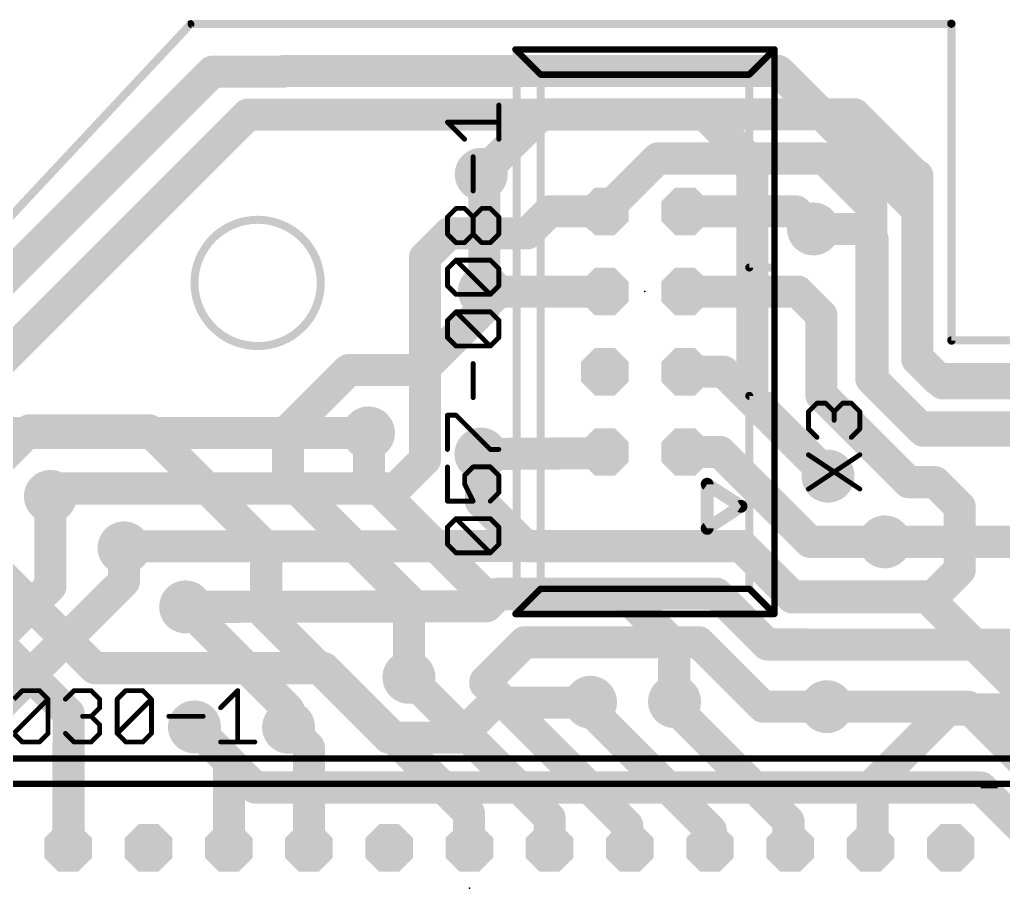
# Model space of a CAD drawing. Extents: x -4 to 118, y -3 to 69.
# Drawn here: x 22.42 to 53.56, y 40.59 to 68.51 of the extents above; entities that cross this region are included whole.
import ezdxf

# ---------------------------------------------------------------- set-up
doc = ezdxf.new("R2010")
doc.units = 0
for name, color, linetype in [('1', 22, 'CONTINUOUS'), ('16', 175, 'CONTINUOUS'), ('17', 82, 'CONTINUOUS'), ('18', 82, 'CONTINUOUS'), ('19', 53, 'CONTINUOUS'), ('20', 7, 'CONTINUOUS'), ('21', 253, 'CONTINUOUS'), ('23', 7, 'CONTINUOUS'), ('25', 253, 'CONTINUOUS'), ('27', 253, 'CONTINUOUS')]:
    doc.layers.add(name, color=color, linetype=linetype)

# ---------------------------------------------------------------- blocks, each defined once
blk = doc.blocks.new('OCTAGONP')
at = {"const_width": 0.5}
blk.add_lwpolyline([(-0.25, -0.1036), (-0.25, 0.1036), (-0.1036, 0.25), (0.1036, 0.25), (0.25, 0.1036), (0.25, -0.1036), (0.1036, -0.25), (-0.1036, -0.25), (-0.25, -0.1036), (-0.25, 0.1036)], dxfattribs=at)
blk = doc.blocks.new('ROUNDV')
at = {"const_width": 0.5}
blk.add_lwpolyline([(0, -0.25, 1), (0, 0.25, 1), (0, -0.25)], format="xyb", dxfattribs=at)

msp = doc.modelspace()

# ---------------------------------------------------------------- linework, layer by layer
at = {"layer": '1', "const_width": 1.016}
for points in [[(15.8, 54.14), (28.52, 66.86)], [(28.52, 66.86), (30.76, 66.86)], [(30.76, 66.86), (30.78, 66.88)], [(46.44, 66.88), (30.78, 66.88)], [(50.84, 62.48), (46.44, 66.88)], [(18.46, 54.32), (29.64, 65.5)], [(29.64, 65.5), (44.11, 65.5)], [(45.61, 64), (44.11, 65.5)], [(45.61, 56.49), (45.61, 64)], [(37.13, 63.51), (37.03, 63.61)], [(37.13, 63.51), (37.13, 59.91)], [(50.84, 57.79), (50.84, 62.48)], [(47.55, 61.88), (49.09, 61.88)], [(49.09, 61.88), (49.42, 61.55)], [(49.42, 61.55), (49.42, 57.1)], [(37.13, 59.91), (37.13, 59.37)], [(37.13, 59.37), (35.17, 57.41)], [(51.64, 56.99), (50.84, 57.79)], [(30.88, 55.46), (32.83, 57.41)], [(35.17, 57.41), (32.83, 57.41)], [(49.42, 57.1), (51.03, 55.49)], [(57.51, 56.99), (51.64, 56.99)], [(48.01, 54.09), (45.61, 56.49)], [(21.08, 53.86), (22.72, 55.5)], [(22.72, 55.5), (26.52, 55.5)], [(26.52, 55.5), (30.22, 51.8)], [(30.91, 55.43), (30.88, 55.46)], [(30.91, 53.95), (30.91, 55.43)], [(33.46, 55.42), (33.49, 55.39)], [(33.48, 55.4), (33.46, 55.42)], [(33.48, 53.95), (33.48, 55.4)], [(51.03, 55.49), (56.52, 55.49)], [(36.99, 54.72), (37.02, 54.75)], [(37.02, 54.75), (37.02, 53.25)], [(48.01, 54.05), (48.01, 54.09)], [(34.74, 50.12), (30.91, 53.95)], [(37.12, 50.31), (33.48, 53.95)], [(23.39, 50.56), (23.39, 53.41)], [(37.02, 53.25), (38.44, 51.83)], [(38.44, 51.83), (45.26, 51.83)], [(45.26, 51.83), (46.88, 50.21)], [(49.81, 51.97), (54.52, 51.97)], [(25.72, 51.78), (25.72, 50.72)], [(30.22, 51.8), (30.22, 49.65)], [(25.72, 50.72), (21.36, 46.36)], [(18.75, 45.92), (23.39, 50.56)], [(41.54, 50.31), (37.12, 50.31)], [(43.14, 48.71), (41.54, 50.31)], [(34.74, 47.68), (34.74, 50.12)], [(51.15, 50.21), (46.88, 50.21)], [(58.22, 43.14), (51.15, 50.21)], [(30.93, 46.65), (27.67, 49.91)], [(30.22, 49.65), (34.1, 45.77)], [(43.14, 48.71), (43.14, 46.92)], [(34.63, 47.68), (34.74, 47.68)], [(37.43, 46.88), (36.32, 45.77)], [(37.43, 46.88), (40.48, 46.88)], [(40.48, 46.88), (40.49, 46.89)], [(43.14, 46.92), (43.15, 46.91)], [(30.93, 46.1), (30.93, 46.65)], [(52.44, 46.75), (47.97, 46.75)], [(58, 41.19), (52.44, 46.75)], [(27.95, 46.11), (29.87, 44.19)], [(34.1, 45.77), (36.32, 45.77)], [(52.85, 44.19), (29.87, 44.19)], [(57.4, 39.64), (52.85, 44.19)]]:
    msp.add_lwpolyline(points, dxfattribs=at)
at = {"layer": '1', "const_width": 0.508}
for points in [[(28.52, 67.114, 1), (28.52, 66.606)], [(28.6996, 66.6804, 1), (28.3404, 67.0396)], [(30.5804, 67.0396, 1), (30.9396, 66.6804)], [(30.78, 67.134, 1), (30.78, 66.626)], [(30.9596, 66.7004, 1), (30.6004, 67.0596)], [(30.76, 66.606, 1), (30.76, 67.114)], [(46.6196, 67.0596, 1), (46.2604, 66.7004)], [(46.44, 66.626, 1), (46.44, 67.134)], [(29.64, 65.754, 1), (29.64, 65.246)], [(29.8196, 65.3204, 1), (29.4604, 65.6796)], [(44.2896, 65.6796, 1), (43.9304, 65.3204)], [(44.11, 65.246, 1), (44.11, 65.754)], [(45.864, 64, 1), (45.356, 64)], [(45.4304, 63.8204, 1), (45.7896, 64.1796)], [(37.2096, 63.7896, 1), (36.8504, 63.4304)], [(37.384, 63.51, 1), (36.876, 63.51)], [(36.9504, 63.3304, 1), (37.3096, 63.6896)], [(51.094, 62.48, 1), (50.586, 62.48)], [(50.6604, 62.3004, 1), (51.0196, 62.6596)], [(47.55, 62.134, 1), (47.55, 61.626)], [(49.2696, 62.0596, 1), (48.9104, 61.7004)], [(49.09, 61.626, 1), (49.09, 62.134)], [(49.674, 61.55, 1), (49.166, 61.55)], [(49.2404, 61.3704, 1), (49.5996, 61.7296)], [(37.384, 59.91, 1), (36.876, 59.91)], [(36.876, 59.91, 1), (37.384, 59.91)], [(37.3096, 59.1904, 1), (36.9504, 59.5496)], [(36.876, 59.37, 1), (37.384, 59.37)], [(51.0196, 57.9696, 1), (50.6604, 57.6104)], [(50.586, 57.79, 1), (51.094, 57.79)], [(32.83, 57.664, 1), (32.83, 57.156)], [(33.0096, 57.2304, 1), (32.6504, 57.5896)], [(34.9904, 57.5896, 1), (35.3496, 57.2304)], [(35.17, 57.156, 1), (35.17, 57.664)], [(49.5996, 57.2796, 1), (49.2404, 56.9204)], [(49.166, 57.1, 1), (49.674, 57.1)], [(51.64, 57.244, 1), (51.64, 56.736)], [(51.4604, 56.8104, 1), (51.8196, 57.1696)], [(45.7896, 56.6696, 1), (45.4304, 56.3104)], [(45.356, 56.49, 1), (45.864, 56.49)], [(22.72, 55.754, 1), (22.72, 55.246)], [(22.8996, 55.3204, 1), (22.5404, 55.6796)], [(26.6996, 55.6796, 1), (26.3404, 55.3204)], [(26.52, 55.246, 1), (26.52, 55.754)], [(31.0596, 55.6396, 1), (30.7004, 55.2804)], [(30.7004, 55.6396, 1), (31.0596, 55.2804)], [(31.164, 55.43, 1), (30.656, 55.43)], [(30.7304, 55.2504, 1), (31.0896, 55.6096)], [(33.6396, 55.5996, 1), (33.2804, 55.2404)], [(33.6396, 55.5996, 1), (33.2804, 55.2404)], [(33.734, 55.4, 1), (33.226, 55.4)], [(33.3004, 55.2204, 1), (33.6596, 55.5796)], [(33.3104, 55.2104, 1), (33.6696, 55.5696)], [(51.03, 55.744, 1), (51.03, 55.236)], [(50.8504, 55.3104, 1), (51.2096, 55.6696)], [(36.8104, 54.8996, 1), (37.1696, 54.5404)], [(37.274, 54.75, 1), (36.766, 54.75)], [(37.1996, 54.5704, 1), (36.8404, 54.9296)], [(48.264, 54.09, 1), (47.756, 54.09)], [(47.8304, 53.9104, 1), (48.1896, 54.2696)], [(31.0896, 54.1296, 1), (30.7304, 53.7704)], [(30.656, 53.95, 1), (31.164, 53.95)], [(33.6596, 54.1296, 1), (33.3004, 53.7704)], [(33.226, 53.95, 1), (33.734, 53.95)], [(47.756, 54.05, 1), (48.264, 54.05)], [(23.644, 53.41, 1), (23.136, 53.41)], [(37.1996, 53.4296, 1), (36.8404, 53.0704)], [(36.766, 53.25, 1), (37.274, 53.25)], [(38.44, 52.084, 1), (38.44, 51.576)], [(45.4396, 52.0096, 1), (45.0804, 51.6504)], [(45.26, 51.576, 1), (45.26, 52.084)], [(49.81, 52.224, 1), (49.81, 51.716)], [(25.974, 51.78, 1), (25.466, 51.78)], [(30.474, 51.8, 1), (29.966, 51.8)], [(30.0404, 51.6204, 1), (30.3996, 51.9796)], [(38.2604, 51.6504, 1), (38.6196, 52.0096)], [(25.8996, 50.5404, 1), (25.5404, 50.8996)], [(23.136, 50.56, 1), (23.644, 50.56)], [(23.5696, 50.3804, 1), (23.2104, 50.7396)], [(25.466, 50.72, 1), (25.974, 50.72)], [(37.12, 50.564, 1), (37.12, 50.056)], [(41.7196, 50.4896, 1), (41.3604, 50.1304)], [(41.54, 50.056, 1), (41.54, 50.564)], [(34.994, 50.12, 1), (34.486, 50.12)], [(34.5604, 49.9404, 1), (34.9196, 50.2996)], [(36.9404, 50.1304, 1), (37.2996, 50.4896)], [(46.88, 50.464, 1), (46.88, 49.956)], [(46.7004, 50.0304, 1), (47.0596, 50.3896)], [(51.3296, 50.3896, 1), (50.9704, 50.0304)], [(51.15, 49.956, 1), (51.15, 50.464)], [(27.8496, 50.0896, 1), (27.4904, 49.7304)], [(30.3996, 49.8296, 1), (30.0404, 49.4704)], [(29.966, 49.65, 1), (30.474, 49.65)], [(43.394, 48.71, 1), (42.886, 48.71)], [(42.9604, 48.5304, 1), (43.3196, 48.8896)], [(34.63, 47.934, 1), (34.63, 47.426)], [(34.74, 47.426, 1), (34.74, 47.934)], [(34.486, 47.68, 1), (34.994, 47.68)], [(37.43, 47.134, 1), (37.43, 46.626)], [(37.6096, 46.7004, 1), (37.2504, 47.0596)], [(40.6696, 46.7104, 1), (40.3104, 47.0696)], [(40.48, 46.626, 1), (40.48, 47.134)], [(43.3196, 47.0996, 1), (42.9604, 46.7404)], [(42.9704, 46.7304, 1), (43.3296, 47.0896)], [(31.184, 46.65, 1), (30.676, 46.65)], [(30.7504, 46.4704, 1), (31.1096, 46.8296)], [(40.3004, 47.0596, 1), (40.6596, 46.7004)], [(42.886, 46.92, 1), (43.394, 46.92)], [(47.97, 47.004, 1), (47.97, 46.496)], [(52.6196, 46.9296, 1), (52.2604, 46.5704)], [(52.44, 46.496, 1), (52.44, 47.004)], [(28.1296, 46.2896, 1), (27.7704, 45.9304)], [(30.676, 46.1, 1), (31.184, 46.1)], [(34.1, 46.024, 1), (34.1, 45.516)], [(33.9204, 45.5904, 1), (34.2796, 45.9496)], [(36.1404, 45.9496, 1), (36.4996, 45.5904)], [(36.32, 45.516, 1), (36.32, 46.024)], [(29.87, 44.444, 1), (29.87, 43.936)], [(29.6904, 44.0104, 1), (30.0496, 44.3696)], [(53.0296, 44.3696, 1), (52.6704, 44.0104)], [(52.85, 43.936, 1), (52.85, 44.444)]]:
    msp.add_lwpolyline(points, format="xyb", dxfattribs=at)
at = {"layer": '16', "const_width": 1.016}
for points in [[(38.93, 65.51), (37.03, 63.61)], [(48.85, 65.51), (38.93, 65.51)], [(50.8, 63.56), (48.85, 65.51)], [(40.944, 62.436), (42.618, 64.11)], [(42.618, 64.11), (47.88, 64.11)], [(47.88, 64.11), (49.38, 62.61)], [(50.84, 63.56), (50.8, 63.56)], [(50.84, 57.75), (50.84, 63.56)], [(39.186, 62.436), (38.49, 61.74)], [(40.944, 62.436), (39.186, 62.436)], [(40.75, 62.25), (40.944, 62.436)], [(43.484, 62.436), (46.994, 62.436)], [(46.994, 62.436), (47.55, 61.88)], [(49.38, 62.61), (49.38, 57.14)], [(36.01, 61.74), (35.25, 60.98)], [(38.49, 61.74), (36.01, 61.74)], [(35.25, 60.98), (35.25, 54.58)], [(37.144, 59.896), (37.13, 59.91)], [(40.944, 59.896), (37.144, 59.896)], [(40.928, 59.88), (40.944, 59.896)], [(43.484, 59.896), (47.054, 59.896)], [(47.054, 59.896), (47.8, 59.15)], [(47.8, 56.62), (47.8, 59.15)], [(50.84, 57.75), (51.46, 57.13)], [(43.484, 57.356), (44.704, 57.356)], [(44.704, 57.356), (48.01, 54.05)], [(49.38, 57.14), (50.92, 55.6)], [(51.46, 57.13), (58.79, 57.13)], [(50.56, 53.86), (47.8, 56.62)], [(50.92, 55.6), (57.66, 55.6)], [(33.46, 55.42), (17.16, 55.42)], [(37.02, 54.75), (40.908, 54.78)], [(40.908, 54.78), (40.944, 54.816)], [(40.944, 54.816), (40.97, 54.79)], [(44.594, 54.816), (43.484, 54.816)], [(47.44, 51.97), (44.594, 54.816)], [(35.25, 54.58), (34.33, 53.66)], [(48.01, 54.05), (48.03, 54.03)], [(51.4, 53.86), (50.56, 53.86)], [(52.18, 53.08), (51.4, 53.86)], [(23.64, 53.66), (23.39, 53.41)], [(34.33, 53.66), (23.64, 53.66)], [(52.18, 51.08), (52.18, 53.08)], [(25.77, 51.83), (25.72, 51.78)], [(35.52, 51.83), (25.77, 51.83)], [(35.53, 51.84), (35.52, 51.83)], [(35.53, 51.84), (45.29, 51.84)], [(45.29, 51.84), (46.89, 50.24)], [(49.81, 51.97), (47.44, 51.97)], [(21.78, 50.98), (24.79, 47.97)], [(51.34, 50.24), (52.18, 51.08)], [(37.2, 49.93), (37.6, 50.33)], [(37.6, 50.33), (44.48, 50.33)], [(44.48, 50.33), (46.09, 48.72)], [(46.89, 50.24), (51.34, 50.24)], [(27.67, 49.91), (37.2, 49.93)], [(23.97, 46.53), (21.35, 49.15)], [(38.4, 48.79), (37.16, 47.55)], [(43.92, 48.79), (38.4, 48.79)], [(45.96, 46.75), (43.92, 48.79)], [(46.09, 48.72), (59.71, 48.7)], [(24.79, 47.97), (32.05, 47.97)], [(32.05, 47.97), (36.64, 43.38)], [(39.194, 43.226), (34.74, 47.68)], [(37.16, 47.55), (37.16, 47.48)], [(37.16, 47.48), (41.65, 42.99)], [(40.49, 46.89), (40.49, 46.64)], [(43.15, 46.91), (43.15, 46.73)], [(23.97, 42.292), (23.97, 46.53)], [(40.49, 46.64), (44.3, 42.83)], [(43.15, 46.73), (46.76, 43.12)], [(47.97, 46.75), (45.96, 46.75)], [(51.81, 46.66), (49.42, 44.27)], [(61.59, 46.66), (51.81, 46.66)], [(27.95, 46.11), (27.96, 46.11)], [(27.96, 46.11), (29.04, 45.03)], [(31.574, 45.456), (30.93, 46.1)], [(23.954, 42.276), (23.954, 45.536)], [(31.574, 42.276), (31.574, 45.456)], [(29.04, 45.03), (29.04, 42.282)], [(49.42, 44.27), (49.42, 42.342)], [(36.64, 43.38), (36.64, 42.29)], [(39.194, 42.276), (39.194, 43.226)], [(46.76, 43.12), (46.76, 42.33)], [(41.65, 42.99), (41.65, 42.36)], [(44.3, 42.83), (44.3, 42.302)], [(23.97, 42.292), (23.954, 42.276)], [(29.04, 42.282), (29.034, 42.276)], [(36.654, 42.276), (36.64, 42.29)], [(39.22, 42.302), (39.194, 42.276)], [(41.65, 42.36), (41.734, 42.276)], [(44.3, 42.302), (44.274, 42.276)], [(46.76, 42.33), (46.814, 42.276)], [(49.354, 42.276), (49.354, 42.374)], [(49.42, 42.342), (49.354, 42.276)]]:
    msp.add_lwpolyline(points, dxfattribs=at)
at = {"layer": '16', "const_width": 0.508}
for points in [[(38.93, 65.764, 1), (38.93, 65.256)], [(39.1096, 65.3304, 1), (38.7504, 65.6896)], [(49.0296, 65.6896, 1), (48.6704, 65.3304)], [(48.85, 65.256, 1), (48.85, 65.764)], [(42.618, 64.364, 1), (42.618, 63.856)], [(42.7976, 63.9304, 1), (42.4384, 64.2896)], [(48.0596, 64.2896, 1), (47.7004, 63.9304)], [(47.88, 63.856, 1), (47.88, 64.364)], [(36.8504, 63.7896, 1), (37.2096, 63.4304)], [(50.8, 63.814, 1), (50.8, 63.306)], [(51.094, 63.56, 1), (50.586, 63.56)], [(50.6204, 63.3804, 1), (50.9796, 63.7396)], [(50.84, 63.306, 1), (50.84, 63.814)], [(39.186, 62.69, 1), (39.186, 62.182)], [(39.3656, 62.2564, 1), (39.0064, 62.6156)], [(41.1198, 62.2527, 1), (40.7682, 62.6193)], [(40.944, 62.182, 1), (40.944, 62.69)], [(43.484, 62.69, 1), (43.484, 62.182)], [(47.1736, 62.6156, 1), (46.8144, 62.2564)], [(46.994, 62.182, 1), (46.994, 62.69)], [(49.634, 62.61, 1), (49.126, 62.61)], [(49.2004, 62.4304, 1), (49.5596, 62.7896)], [(40.5742, 62.4333, 1), (40.9258, 62.0667)], [(40.7644, 62.6156, 1), (41.1236, 62.2564)], [(47.3704, 61.7004, 1), (47.7296, 62.0596)], [(36.01, 61.994, 1), (36.01, 61.486)], [(36.1896, 61.5604, 1), (35.8304, 61.9196)], [(38.3104, 61.9196, 1), (38.6696, 61.5604)], [(38.49, 61.486, 1), (38.49, 61.994)], [(35.504, 60.98, 1), (34.996, 60.98)], [(35.0704, 61.1596, 1), (35.4296, 60.8004)], [(37.3096, 60.0896, 1), (36.9504, 59.7304)], [(37.144, 60.15, 1), (37.144, 59.642)], [(36.9644, 59.7164, 1), (37.3236, 60.0756)], [(40.7484, 60.0596, 1), (41.1076, 59.7004)], [(41.1236, 59.7164, 1), (40.7644, 60.0756)], [(40.944, 59.642, 1), (40.944, 60.15)], [(43.484, 60.15, 1), (43.484, 59.642)], [(47.2336, 60.0756, 1), (46.8744, 59.7164)], [(47.054, 59.642, 1), (47.054, 60.15)], [(48.054, 59.15, 1), (47.546, 59.15)], [(47.6204, 58.9704, 1), (47.9796, 59.3296)], [(51.0196, 57.9296, 1), (50.6604, 57.5704)], [(50.586, 57.75, 1), (51.094, 57.75)], [(43.484, 57.61, 1), (43.484, 57.102)], [(44.8836, 57.5356, 1), (44.5244, 57.1764)], [(44.704, 57.102, 1), (44.704, 57.61)], [(49.5596, 57.3196, 1), (49.2004, 56.9604)], [(51.46, 57.384, 1), (51.46, 56.876)], [(49.126, 57.14, 1), (49.634, 57.14)], [(51.2804, 56.9504, 1), (51.6396, 57.3096)], [(47.9796, 56.7996, 1), (47.6204, 56.4404)], [(47.546, 56.62, 1), (48.054, 56.62)], [(50.92, 55.854, 1), (50.92, 55.346)], [(33.46, 55.166, 1), (33.46, 55.674)], [(50.7404, 55.4204, 1), (51.0996, 55.7796)], [(37.018, 55.004, 1), (37.022, 54.496)], [(40.7284, 54.9596, 1), (41.0876, 54.6004)], [(41.1236, 54.9956, 1), (40.7644, 54.6364)], [(41.1236, 54.6364, 1), (40.7644, 54.9956)], [(40.7904, 54.6104, 1), (41.1496, 54.9696)], [(40.91, 54.526, 1), (40.906, 55.034)], [(43.484, 55.07, 1), (43.484, 54.562)], [(44.7736, 54.9956, 1), (44.4144, 54.6364)], [(44.594, 54.562, 1), (44.594, 55.07)], [(34.996, 54.58, 1), (35.504, 54.58)], [(35.4296, 54.4004, 1), (35.0704, 54.7596)], [(48.1896, 54.2296, 1), (47.8304, 53.8704)], [(47.8304, 53.8704, 1), (48.1896, 54.2296)], [(47.8504, 53.8504, 1), (48.2096, 54.2096)], [(50.56, 54.114, 1), (50.56, 53.606)], [(50.3804, 53.6804, 1), (50.7396, 54.0396)], [(51.5796, 54.0396, 1), (51.2204, 53.6804)], [(51.4, 53.606, 1), (51.4, 54.114)], [(23.64, 53.914, 1), (23.64, 53.406)], [(23.8196, 53.4804, 1), (23.4604, 53.8396)], [(34.1504, 53.8396, 1), (34.5096, 53.4804)], [(34.33, 53.406, 1), (34.33, 53.914)], [(23.2104, 53.5896, 1), (23.5696, 53.2304)], [(52.434, 53.08, 1), (51.926, 53.08)], [(52.0004, 52.9004, 1), (52.3596, 53.2596)], [(25.77, 52.084, 1), (25.77, 51.576)], [(25.9496, 51.6504, 1), (25.5904, 52.0096)], [(35.53, 52.094, 1), (35.53, 51.586)], [(35.7096, 51.6604, 1), (35.3504, 52.0196)], [(35.52, 51.576, 1), (35.52, 52.084)], [(45.4696, 52.0196, 1), (45.1104, 51.6604)], [(45.29, 51.586, 1), (45.29, 52.094)], [(47.44, 52.224, 1), (47.44, 51.716)], [(47.2604, 51.7904, 1), (47.6196, 52.1496)], [(49.81, 51.716, 1), (49.81, 52.224)], [(25.5404, 51.9596, 1), (25.8996, 51.6004)], [(35.3404, 52.0096, 1), (35.6996, 51.6504)], [(52.3596, 50.9004, 1), (52.0004, 51.2596)], [(51.926, 51.08, 1), (52.434, 51.08)], [(37.6, 50.584, 1), (37.6, 50.076)], [(37.7796, 50.1504, 1), (37.4204, 50.5096)], [(44.6596, 50.5096, 1), (44.3004, 50.1504)], [(44.48, 50.076, 1), (44.48, 50.584)], [(46.89, 50.494, 1), (46.89, 49.986)], [(46.7104, 50.0604, 1), (47.0696, 50.4196)], [(51.1604, 50.4196, 1), (51.5196, 50.0604)], [(51.34, 49.986, 1), (51.34, 50.494)], [(27.6695, 50.164, 1), (27.6705, 49.656)], [(37.0204, 50.1096, 1), (37.3796, 49.7504)], [(37.2005, 49.676, 1), (37.1995, 50.184)], [(38.4, 49.044, 1), (38.4, 48.536)], [(38.5796, 48.6104, 1), (38.2204, 48.9696)], [(44.0996, 48.9696, 1), (43.7404, 48.6104)], [(43.92, 48.536, 1), (43.92, 49.044)], [(46.0904, 48.974, 1), (46.0896, 48.466)], [(45.9104, 48.5404, 1), (46.2696, 48.8996)], [(24.79, 48.224, 1), (24.79, 47.716)], [(24.6104, 47.7904, 1), (24.9696, 48.1496)], [(32.2296, 48.1496, 1), (31.8704, 47.7904)], [(32.05, 47.716, 1), (32.05, 48.224)], [(34.9196, 47.8596, 1), (34.5604, 47.5004)], [(37.414, 47.55, 1), (36.906, 47.55)], [(37.3396, 47.6596, 1), (36.9804, 47.3004)], [(36.9804, 47.7296, 1), (37.3396, 47.3704)], [(36.906, 47.48, 1), (37.414, 47.48)], [(40.744, 46.89, 1), (40.236, 46.89)], [(43.404, 46.91, 1), (42.896, 46.91)], [(24.224, 46.53, 1), (23.716, 46.53)], [(40.6696, 46.8196, 1), (40.3104, 46.4604)], [(43.3296, 46.9096, 1), (42.9704, 46.5504)], [(45.96, 47.004, 1), (45.96, 46.496)], [(45.7804, 46.5704, 1), (46.1396, 46.9296)], [(47.97, 46.496, 1), (47.97, 47.004)], [(51.81, 46.914, 1), (51.81, 46.406)], [(51.9896, 46.4804, 1), (51.6304, 46.8396)], [(23.7904, 46.3504, 1), (24.1496, 46.7096)], [(40.236, 46.64, 1), (40.744, 46.64)], [(42.896, 46.73, 1), (43.404, 46.73)], [(27.95, 46.364, 1), (27.95, 45.856)], [(28.1396, 46.2896, 1), (27.7804, 45.9304)], [(27.96, 45.856, 1), (27.96, 46.364)], [(31.1096, 46.2796, 1), (30.7504, 45.9204)], [(24.208, 45.536, 1), (23.7, 45.536)], [(31.828, 45.456, 1), (31.32, 45.456)], [(31.3944, 45.2764, 1), (31.7536, 45.6356)], [(29.294, 45.03, 1), (28.786, 45.03)], [(28.8604, 44.8504, 1), (29.2196, 45.2096)], [(49.674, 44.27, 1), (49.166, 44.27)], [(49.2404, 44.4496, 1), (49.5996, 44.0904)], [(36.894, 43.38, 1), (36.386, 43.38)], [(36.4604, 43.2004, 1), (36.8196, 43.5596)], [(39.448, 43.226, 1), (38.94, 43.226)], [(39.0144, 43.0464, 1), (39.3736, 43.4056)], [(47.014, 43.12, 1), (46.506, 43.12)], [(41.904, 42.99, 1), (41.396, 42.99)], [(41.4704, 42.8104, 1), (41.8296, 43.1696)], [(44.554, 42.83, 1), (44.046, 42.83)], [(46.5804, 42.9404, 1), (46.9396, 43.2996)], [(44.1204, 42.6504, 1), (44.4796, 43.0096)], [(23.7744, 42.4556, 1), (24.1336, 42.0964)], [(24.1496, 42.1124, 1), (23.7904, 42.4716)], [(28.8544, 42.4556, 1), (29.2136, 42.0964)], [(29.2196, 42.1024, 1), (28.8604, 42.4616)], [(36.8196, 42.4696, 1), (36.4604, 42.1104)], [(36.4744, 42.0964, 1), (36.8336, 42.4556)], [(39.0144, 42.4556, 1), (39.3736, 42.0964)], [(39.3996, 42.1224, 1), (39.0404, 42.4816)], [(41.8296, 42.5396, 1), (41.4704, 42.1804)], [(41.5544, 42.0964, 1), (41.9136, 42.4556)], [(44.0944, 42.4556, 1), (44.4536, 42.0964)], [(44.4796, 42.1224, 1), (44.1204, 42.4816)], [(46.9396, 42.5096, 1), (46.5804, 42.1504)], [(46.6344, 42.0964, 1), (46.9936, 42.4556)], [(49.608, 42.374, 1), (49.1, 42.374)], [(49.1744, 42.4556, 1), (49.5336, 42.0964)], [(49.5996, 42.1624, 1), (49.2404, 42.5216)], [(23.7, 42.276, 1), (24.208, 42.276)], [(23.716, 42.292, 1), (24.224, 42.292)], [(28.786, 42.282, 1), (29.294, 42.282)], [(31.32, 42.276, 1), (31.828, 42.276)], [(36.386, 42.29, 1), (36.894, 42.29)], [(38.94, 42.276, 1), (39.448, 42.276)], [(41.396, 42.36, 1), (41.904, 42.36)], [(44.046, 42.302, 1), (44.554, 42.302)], [(46.506, 42.33, 1), (47.014, 42.33)], [(49.1, 42.276, 1), (49.608, 42.276)], [(49.166, 42.342, 1), (49.674, 42.342)]]:
    msp.add_lwpolyline(points, format="xyb", dxfattribs=at)
at = {"layer": '19'}
msp.add_line((52.85, 44.19), (53.38, 44.19), dxfattribs=at)
at = {"layer": '20', "const_width": 0.254}
for points in [[(-3.91, 34.42), (27.82, 68.36)], [(27.86, 68.37), (51.9, 68.37)], [(51.91, 68.38), (51.92, 68.38)], [(51.92, 68.38), (51.92, 58.34)], [(51.91, 58.35), (65.41, 58.35)]]:
    msp.add_lwpolyline(points, dxfattribs=at)
at = {"layer": '20'}
for points, const_width in [([(27.8664, 68.3166, 1), (27.7736, 68.4034)], 0.127), ([(27.86, 68.4335, 1), (27.86, 68.3065)], 0.127), ([(51.91, 68.4435, 1), (51.91, 68.3165)], 0.127), ([(51.9835, 68.38, 1), (51.8565, 68.38)], 0.127), ([(51.9, 68.3065, 1), (51.9, 68.4335)], 0.127), ([(51.92, 68.3165, 1), (51.92, 68.4435)], 0.127), ([(29.95, 58.17, 1), (29.95, 62.17, 1), (29.95, 58.17)], 0.254), ([(51.91, 58.4135, 1), (51.91, 58.2865)], 0.127), ([(51.8565, 58.34, 1), (51.9835, 58.34)], 0.127)]:
    msp.add_lwpolyline(points, format="xyb", dxfattribs=dict(at, const_width=const_width))
at = {"layer": '21'}
for points, const_width in [([(46.314, 67.566), (38.114, 67.566)], 0.2032), ([(38.114, 67.566), (38.914, 66.766)], 0.2032), ([(38.15, 67.516), (38.15, 49.736)], 0.254), ([(45.514, 66.766), (46.314, 67.566)], 0.2032), ([(46.314, 49.686), (46.314, 67.566)], 0.2032), ([(38.912, 50.498), (38.912, 66.754)], 0.254), ([(38.914, 66.766), (45.514, 66.766)], 0.2032), ([(45.516, 60.658), (45.516, 66.754)], 0.254), ([(45.516, 60.658), (46.278, 60.658)], 0.254), ([(46.278, 56.594), (45.516, 56.594)], 0.254), ([(45.516, 50.498), (45.516, 56.594)], 0.254), ([(45.254, 53.096), (44.184, 53.796)], 0.4064), ([(44.184, 53.796), (44.184, 52.396)], 0.4064), ([(44.184, 52.396), (45.254, 53.096)], 0.4064), ([(38.114, 49.686), (38.914, 50.486)], 0.2032), ([(45.514, 50.486), (38.914, 50.486)], 0.2032), ([(46.314, 49.686), (45.514, 50.486)], 0.2032), ([(46.314, 49.686), (38.114, 49.686)], 0.2032), ([(57.024, 45.106), (11.204, 45.106)], 0.2032), ([(12.004, 44.306), (56.224, 44.306)], 0.2032)]:
    msp.add_lwpolyline(points, dxfattribs=dict(at, const_width=const_width))
for points, const_width in [([(38.114, 67.6168, 1), (38.114, 67.5152)], 0.1016), ([(38.1499, 67.6019, 1), (38.0781, 67.5301)], 0.1016), ([(38.2135, 67.516, 1), (38.0865, 67.516)], 0.127), ([(46.3648, 67.566, 1), (46.2632, 67.566)], 0.1016), ([(46.3499, 67.5301, 1), (46.2781, 67.6019)], 0.1016), ([(46.314, 67.5152, 1), (46.314, 67.6168)], 0.1016), ([(38.9755, 66.754, 1), (38.8485, 66.754)], 0.127), ([(38.914, 66.8168, 1), (38.914, 66.7152)], 0.1016), ([(38.8781, 66.7301, 1), (38.9499, 66.8019)], 0.1016), ([(45.5795, 66.754, 1), (45.4525, 66.754)], 0.127), ([(45.4781, 66.8019, 1), (45.5499, 66.7301)], 0.1016), ([(45.514, 66.7152, 1), (45.514, 66.8168)], 0.1016), ([(45.516, 60.7215, 1), (45.516, 60.5945)], 0.127), ([(46.278, 60.5945, 1), (46.278, 60.7215)], 0.127), ([(45.4525, 60.658, 1), (45.5795, 60.658)], 0.127), ([(45.516, 56.6575, 1), (45.516, 56.5305)], 0.127), ([(45.5795, 56.594, 1), (45.4525, 56.594)], 0.127), ([(46.278, 56.5305, 1), (46.278, 56.6575)], 0.127), ([(44.2396, 53.881, 1), (44.1284, 53.711)], 0.2032), ([(44.2856, 53.796, 1), (44.0824, 53.796)], 0.2032), ([(45.3096, 53.011, 1), (45.1984, 53.181)], 0.2032), ([(45.1984, 53.011, 1), (45.3096, 53.181)], 0.2032), ([(44.1284, 52.481, 1), (44.2396, 52.311)], 0.2032), ([(44.0824, 52.396, 1), (44.2856, 52.396)], 0.2032), ([(38.8485, 50.498, 1), (38.9755, 50.498)], 0.127), ([(38.914, 50.5368, 1), (38.914, 50.4352)], 0.1016), ([(38.9499, 50.4501, 1), (38.8781, 50.5219)], 0.1016), ([(45.4525, 50.498, 1), (45.5795, 50.498)], 0.127), ([(45.5499, 50.5219, 1), (45.4781, 50.4501)], 0.1016), ([(45.514, 50.4352, 1), (45.514, 50.5368)], 0.1016), ([(38.114, 49.7368, 1), (38.114, 49.6352)], 0.1016), ([(38.0781, 49.7219, 1), (38.1499, 49.6501)], 0.1016), ([(38.0865, 49.736, 1), (38.2135, 49.736)], 0.127), ([(46.2632, 49.686, 1), (46.3648, 49.686)], 0.1016), ([(46.2781, 49.6501, 1), (46.3499, 49.7219)], 0.1016), ([(46.314, 49.6352, 1), (46.314, 49.7368)], 0.1016)]:
    msp.add_lwpolyline(points, format="xyb", dxfattribs=dict(at, const_width=const_width))
at = {"layer": '23'}
for p in [(42.214, 59.896), (36.654, 41.006)]:
    msp.add_point(p, dxfattribs=at)
at = {"layer": '25', "const_width": 0.1524}
for points in [[(47.3908, 56.0929), (47.662, 56.364)], [(47.662, 56.364), (47.9331, 56.364)], [(47.9331, 56.364), (48.2043, 56.0929)], [(48.2043, 56.0929), (48.4755, 56.364)], [(48.4755, 56.364), (48.7466, 56.364)], [(48.7466, 56.364), (49.0178, 56.0929)], [(47.3908, 55.5505), (47.3908, 56.0929)], [(48.2043, 56.0929), (48.2043, 55.8217)], [(49.0178, 56.0929), (49.0178, 55.5505)], [(47.662, 55.2794), (47.3908, 55.5505)], [(49.0178, 55.5505), (48.7466, 55.2794)], [(47.3908, 53.6422), (49.0178, 54.7269)], [(47.3908, 54.7269), (49.0178, 53.6422)]]:
    msp.add_lwpolyline(points, dxfattribs=at)
at = {"layer": '25', "const_width": 0.0762}
for points in [[(47.662, 56.4021, 1), (47.662, 56.3259)], [(47.6889, 56.3371, 1), (47.635, 56.391)], [(47.9601, 56.391, 1), (47.9062, 56.3371)], [(47.9331, 56.3259, 1), (47.9331, 56.4021)], [(48.4755, 56.4021, 1), (48.4755, 56.3259)], [(48.5024, 56.3371, 1), (48.4485, 56.391)], [(48.7736, 56.391, 1), (48.7197, 56.3371)], [(48.7466, 56.3259, 1), (48.7466, 56.4021)], [(47.4289, 56.0929, 1), (47.3527, 56.0929)], [(47.3639, 56.1198, 1), (47.4178, 56.0659)], [(48.2424, 56.0929, 1), (48.1662, 56.0929)], [(48.1774, 56.1198, 1), (48.2312, 56.0659)], [(48.1774, 56.0659, 1), (48.2312, 56.1198)], [(49.0559, 56.0929, 1), (48.9797, 56.0929)], [(48.9909, 56.0659, 1), (49.0447, 56.1198)], [(48.1662, 55.8217, 1), (48.2424, 55.8217)], [(47.4178, 55.5775, 1), (47.3639, 55.5236)], [(47.3527, 55.5505, 1), (47.4289, 55.5505)], [(48.9797, 55.5505, 1), (49.0559, 55.5505)], [(49.0447, 55.5236, 1), (48.9909, 55.5775)], [(47.635, 55.2524, 1), (47.6889, 55.3063)], [(48.7197, 55.3063, 1), (48.7736, 55.2524)], [(47.4119, 54.7586, 1), (47.3697, 54.6952)], [(49.0389, 54.6952, 1), (48.9967, 54.7586)], [(47.3697, 53.6739, 1), (47.4119, 53.6105)], [(48.9967, 53.6105, 1), (49.0389, 53.6739)]]:
    msp.add_lwpolyline(points, format="xyb", dxfattribs=at)
at = {"layer": '27', "const_width": 0.1524}
for points in [[(37.5878, 64.7195), (37.5878, 65.8041)], [(36.5031, 64.7195), (35.9608, 65.2618)], [(35.9608, 65.2618), (37.5878, 65.2618)], [(36.7743, 63.0823), (36.7743, 64.167)], [(35.9608, 62.2586), (36.232, 62.5298)], [(36.232, 62.5298), (36.5031, 62.5298)], [(36.5031, 62.5298), (36.7743, 62.2586)], [(36.7743, 62.2586), (37.0455, 62.5298)], [(37.0455, 62.5298), (37.3166, 62.5298)], [(37.3166, 62.5298), (37.5878, 62.2586)], [(35.9608, 61.7163), (35.9608, 62.2586)], [(36.7743, 61.7163), (36.7743, 62.2586)], [(37.5878, 62.2586), (37.5878, 61.7163)], [(36.232, 61.4451), (35.9608, 61.7163)], [(36.7743, 61.7163), (36.5031, 61.4451)], [(37.0455, 61.4451), (36.7743, 61.7163)], [(37.5878, 61.7163), (37.3166, 61.4451)], [(36.5031, 61.4451), (36.232, 61.4451)], [(37.3166, 61.4451), (37.0455, 61.4451)], [(35.9608, 60.6215), (36.232, 60.8926)], [(36.232, 60.8926), (37.3166, 60.8926)], [(37.3166, 59.808), (36.232, 60.8926)], [(37.3166, 60.8926), (37.5878, 60.6215)], [(35.9608, 60.0791), (35.9608, 60.6215)], [(37.5878, 60.6215), (37.5878, 60.0791)], [(36.232, 59.808), (35.9608, 60.0791)], [(37.5878, 60.0791), (37.3166, 59.808)], [(37.3166, 59.808), (36.232, 59.808)], [(35.9608, 58.9843), (36.232, 59.2555)], [(36.232, 59.2555), (37.3166, 59.2555)], [(37.3166, 58.1708), (36.232, 59.2555)], [(37.3166, 59.2555), (37.5878, 58.9843)], [(35.9608, 58.442), (35.9608, 58.9843)], [(37.5878, 58.9843), (37.5878, 58.442)], [(36.232, 58.1708), (35.9608, 58.442)], [(37.3166, 58.1708), (36.232, 58.1708)], [(37.5878, 58.442), (37.3166, 58.1708)], [(36.7743, 56.5337), (36.7743, 57.6183)], [(35.9608, 54.8965), (35.9608, 55.9812)], [(35.9608, 55.9812), (36.232, 55.9812)], [(36.232, 55.9812), (37.3166, 54.8965)], [(37.3166, 54.8965), (37.5878, 54.8965)], [(35.9608, 54.344), (35.9608, 53.2594)], [(36.5031, 54.0729), (36.7743, 54.344)], [(36.7743, 54.344), (37.3166, 54.344)], [(37.3166, 54.344), (37.5878, 54.0729)], [(36.5031, 53.8017), (36.5031, 54.0729)], [(37.5878, 54.0729), (37.5878, 53.5305)], [(36.7743, 53.2594), (36.5031, 53.8017)], [(37.5878, 53.5305), (37.3166, 53.2594)], [(35.9608, 53.2594), (36.7743, 53.2594)], [(35.9608, 52.4357), (36.232, 52.7069)], [(36.232, 52.7069), (37.3166, 52.7069)], [(37.3166, 51.6222), (36.232, 52.7069)], [(37.3166, 52.7069), (37.5878, 52.4357)], [(35.9608, 51.8934), (35.9608, 52.4357)], [(37.5878, 52.4357), (37.5878, 51.8934)], [(36.232, 51.6222), (35.9608, 51.8934)], [(37.5878, 51.8934), (37.3166, 51.6222)], [(37.3166, 51.6222), (36.232, 51.6222)], [(22.2288, 46.988), (22.5, 47.2592)], [(22.2288, 45.9034), (23.3135, 46.988)], [(22.5, 47.2592), (23.0423, 47.2592)], [(23.0423, 47.2592), (23.3135, 46.988)], [(23.3135, 46.988), (23.3135, 45.9034)], [(23.866, 46.988), (24.1371, 47.2592)], [(24.1371, 47.2592), (24.6795, 47.2592)], [(24.6795, 47.2592), (24.9506, 46.988)], [(24.9506, 46.988), (24.9506, 46.7169)], [(25.5031, 46.988), (25.7743, 47.2592)], [(25.5031, 45.9034), (25.5031, 46.988)], [(25.5031, 45.9034), (26.5878, 46.988)], [(25.7743, 47.2592), (26.3166, 47.2592)], [(26.3166, 47.2592), (26.5878, 46.988)], [(26.5878, 46.988), (26.5878, 45.9034)], [(28.7775, 46.7169), (29.3198, 47.2592)], [(29.3198, 47.2592), (29.3198, 45.6322)], [(24.9506, 46.7169), (24.6795, 46.4457)], [(24.6795, 46.4457), (24.4083, 46.4457)], [(24.6795, 46.4457), (24.9506, 46.1745)], [(27.1403, 46.4457), (28.225, 46.4457)], [(24.9506, 46.1745), (24.9506, 45.9034)], [(22.5, 45.6322), (22.2288, 45.9034)], [(23.3135, 45.9034), (23.0423, 45.6322)], [(24.1371, 45.6322), (23.866, 45.9034)], [(24.9506, 45.9034), (24.6795, 45.6322)], [(25.7743, 45.6322), (25.5031, 45.9034)], [(26.5878, 45.9034), (26.3166, 45.6322)], [(23.0423, 45.6322), (22.5, 45.6322)], [(24.6795, 45.6322), (24.1371, 45.6322)], [(26.3166, 45.6322), (25.7743, 45.6322)], [(28.7775, 45.6322), (29.8621, 45.6322)]]:
    msp.add_lwpolyline(points, dxfattribs=at)
at = {"layer": '27', "const_width": 0.0762}
for points in [[(37.6259, 65.8041, 1), (37.5497, 65.8041)], [(35.9878, 65.2887, 1), (35.9339, 65.2348)], [(35.9608, 65.2999, 1), (35.9608, 65.2237)], [(37.5878, 65.2237, 1), (37.5878, 65.2999)], [(36.4762, 64.6925, 1), (36.5301, 64.7464)], [(37.5497, 64.7195, 1), (37.6259, 64.7195)], [(36.8124, 64.167, 1), (36.7362, 64.167)], [(36.7362, 63.0823, 1), (36.8124, 63.0823)], [(36.232, 62.5679, 1), (36.232, 62.4917)], [(36.2589, 62.5029, 1), (36.205, 62.5567)], [(36.5301, 62.5567, 1), (36.4762, 62.5029)], [(36.5031, 62.4917, 1), (36.5031, 62.5679)], [(37.0455, 62.5679, 1), (37.0455, 62.4917)], [(37.0724, 62.5029, 1), (37.0185, 62.5567)], [(37.3436, 62.5567, 1), (37.2897, 62.5029)], [(37.3166, 62.4917, 1), (37.3166, 62.5679)], [(35.9989, 62.2586, 1), (35.9227, 62.2586)], [(35.9339, 62.2856, 1), (35.9878, 62.2317)], [(36.8124, 62.2586, 1), (36.7362, 62.2586)], [(36.7474, 62.2856, 1), (36.8012, 62.2317)], [(36.7474, 62.2317, 1), (36.8012, 62.2856)], [(37.6259, 62.2586, 1), (37.5497, 62.2586)], [(37.5609, 62.2317, 1), (37.6147, 62.2856)], [(35.9227, 61.7163, 1), (35.9989, 61.7163)], [(35.9878, 61.7432, 1), (35.9339, 61.6894)], [(36.7362, 61.7163, 1), (36.8124, 61.7163)], [(36.8012, 61.7432, 1), (36.7474, 61.6894)], [(36.8012, 61.6894, 1), (36.7474, 61.7432)], [(37.5497, 61.7163, 1), (37.6259, 61.7163)], [(37.6147, 61.6894, 1), (37.5609, 61.7432)], [(36.232, 61.4832, 1), (36.232, 61.407)], [(36.205, 61.4182, 1), (36.2589, 61.4721)], [(36.4762, 61.4721, 1), (36.5301, 61.4182)], [(36.5031, 61.407, 1), (36.5031, 61.4832)], [(37.0455, 61.4832, 1), (37.0455, 61.407)], [(37.0185, 61.4182, 1), (37.0724, 61.4721)], [(37.2897, 61.4721, 1), (37.3436, 61.4182)], [(37.3166, 61.407, 1), (37.3166, 61.4832)], [(36.2589, 60.9196, 1), (36.205, 60.8657)], [(36.232, 60.9307, 1), (36.232, 60.8545)], [(36.2589, 60.8657, 1), (36.205, 60.9196)], [(37.3436, 60.9196, 1), (37.2897, 60.8657)], [(37.3166, 60.8545, 1), (37.3166, 60.9307)], [(35.9989, 60.6215, 1), (35.9227, 60.6215)], [(35.9339, 60.6484, 1), (35.9878, 60.5945)], [(37.6259, 60.6215, 1), (37.5497, 60.6215)], [(37.5609, 60.5945, 1), (37.6147, 60.6484)], [(35.9878, 60.1061, 1), (35.9339, 60.0522)], [(35.9227, 60.0791, 1), (35.9989, 60.0791)], [(37.5497, 60.0791, 1), (37.6259, 60.0791)], [(37.6147, 60.0522, 1), (37.5609, 60.1061)], [(36.232, 59.8461, 1), (36.232, 59.7699)], [(36.205, 59.781, 1), (36.2589, 59.8349)], [(37.2897, 59.8349, 1), (37.3436, 59.781)], [(37.2897, 59.781, 1), (37.3436, 59.8349)], [(37.3166, 59.7699, 1), (37.3166, 59.8461)], [(36.2589, 59.2824, 1), (36.205, 59.2285)], [(36.232, 59.2936, 1), (36.232, 59.2174)], [(36.2589, 59.2285, 1), (36.205, 59.2824)], [(37.3436, 59.2824, 1), (37.2897, 59.2285)], [(37.3166, 59.2174, 1), (37.3166, 59.2936)], [(35.9989, 58.9843, 1), (35.9227, 58.9843)], [(35.9339, 59.0113, 1), (35.9878, 58.9574)], [(37.6259, 58.9843, 1), (37.5497, 58.9843)], [(37.5609, 58.9574, 1), (37.6147, 59.0113)], [(35.9878, 58.4689, 1), (35.9339, 58.415)], [(35.9227, 58.442, 1), (35.9989, 58.442)], [(36.232, 58.2089, 1), (36.232, 58.1327)], [(37.3166, 58.1327, 1), (37.3166, 58.2089)], [(37.5497, 58.442, 1), (37.6259, 58.442)], [(37.6147, 58.415, 1), (37.5609, 58.4689)], [(36.205, 58.1439, 1), (36.2589, 58.1978)], [(37.2897, 58.1978, 1), (37.3436, 58.1439)], [(37.2897, 58.1439, 1), (37.3436, 58.1978)], [(36.8124, 57.6183, 1), (36.7362, 57.6183)], [(36.7362, 56.5337, 1), (36.8124, 56.5337)], [(35.9989, 55.9812, 1), (35.9227, 55.9812)], [(35.9608, 56.0193, 1), (35.9608, 55.9431)], [(36.2589, 56.0081, 1), (36.205, 55.9542)], [(36.232, 55.9431, 1), (36.232, 56.0193)], [(35.9227, 54.8965, 1), (35.9989, 54.8965)], [(37.3166, 54.9346, 1), (37.3166, 54.8584)], [(37.2897, 54.8696, 1), (37.3436, 54.9235)], [(37.5878, 54.8584, 1), (37.5878, 54.9346)], [(35.9989, 54.344, 1), (35.9227, 54.344)], [(36.7743, 54.3821, 1), (36.7743, 54.3059)], [(36.8012, 54.3171, 1), (36.7474, 54.371)], [(37.3436, 54.371, 1), (37.2897, 54.3171)], [(37.3166, 54.3059, 1), (37.3166, 54.3821)], [(36.5412, 54.0729, 1), (36.465, 54.0729)], [(36.4762, 54.0998, 1), (36.5301, 54.0459)], [(37.6259, 54.0729, 1), (37.5497, 54.0729)], [(37.5609, 54.0459, 1), (37.6147, 54.0998)], [(36.465, 53.8017, 1), (36.5412, 53.8017)], [(36.5372, 53.8187, 1), (36.4691, 53.7846)], [(37.6147, 53.5036, 1), (37.5609, 53.5575)], [(35.9608, 53.2975, 1), (35.9608, 53.2213)], [(35.9227, 53.2594, 1), (35.9989, 53.2594)], [(36.7402, 53.2423, 1), (36.8084, 53.2764)], [(36.7743, 53.2213, 1), (36.7743, 53.2975)], [(37.2897, 53.2863, 1), (37.3436, 53.2324)], [(37.5497, 53.5305, 1), (37.6259, 53.5305)], [(36.2589, 52.7338, 1), (36.205, 52.6799)], [(36.232, 52.745, 1), (36.232, 52.6688)], [(36.2589, 52.6799, 1), (36.205, 52.7338)], [(37.3436, 52.7338, 1), (37.2897, 52.6799)], [(37.3166, 52.6688, 1), (37.3166, 52.745)], [(35.9989, 52.4357, 1), (35.9227, 52.4357)], [(35.9339, 52.4626, 1), (35.9878, 52.4088)], [(37.6259, 52.4357, 1), (37.5497, 52.4357)], [(37.5609, 52.4088, 1), (37.6147, 52.4626)], [(35.9878, 51.9203, 1), (35.9339, 51.8664)], [(35.9227, 51.8934, 1), (35.9989, 51.8934)], [(37.5497, 51.8934, 1), (37.6259, 51.8934)], [(37.6147, 51.8664, 1), (37.5609, 51.9203)], [(36.232, 51.6603, 1), (36.232, 51.5841)], [(36.205, 51.5953, 1), (36.2589, 51.6491)], [(37.2897, 51.6491, 1), (37.3436, 51.5953)], [(37.2897, 51.5953, 1), (37.3436, 51.6491)], [(37.3166, 51.5841, 1), (37.3166, 51.6603)], [(22.5, 47.2973, 1), (22.5, 47.2211)], [(22.5269, 47.2322, 1), (22.473, 47.2861)], [(23.0693, 47.2861, 1), (23.0154, 47.2322)], [(23.0423, 47.2211, 1), (23.0423, 47.2973)], [(23.3516, 46.988, 1), (23.2754, 46.988)], [(23.3404, 46.9611, 1), (23.2865, 47.015)], [(23.2865, 46.9611, 1), (23.3404, 47.015)], [(23.839, 47.015, 1), (23.8929, 46.9611)], [(24.1371, 47.2973, 1), (24.1371, 47.2211)], [(24.1641, 47.2322, 1), (24.1102, 47.2861)], [(24.7064, 47.2861, 1), (24.6525, 47.2322)], [(24.6795, 47.2211, 1), (24.6795, 47.2973)], [(24.9887, 46.988, 1), (24.9125, 46.988)], [(24.9237, 46.9611, 1), (24.9776, 47.015)], [(25.5412, 46.988, 1), (25.465, 46.988)], [(25.4762, 47.015, 1), (25.5301, 46.9611)], [(25.7743, 47.2973, 1), (25.7743, 47.2211)], [(25.8012, 47.2322, 1), (25.7474, 47.2861)], [(26.3436, 47.2861, 1), (26.2897, 47.2322)], [(26.3166, 47.2211, 1), (26.3166, 47.2973)], [(26.6259, 46.988, 1), (26.5497, 46.988)], [(26.6147, 46.9611, 1), (26.5609, 47.015)], [(26.5609, 46.9611, 1), (26.6147, 47.015)], [(29.3579, 47.2592, 1), (29.2817, 47.2592)], [(29.3467, 47.2322, 1), (29.2928, 47.2861)], [(24.9125, 46.7169, 1), (24.9887, 46.7169)], [(24.9776, 46.6899, 1), (24.9237, 46.7438)], [(28.7505, 46.7438, 1), (28.8044, 46.6899)], [(24.4083, 46.4838, 1), (24.4083, 46.4076)], [(24.7064, 46.4726, 1), (24.6525, 46.4188)], [(24.6525, 46.4726, 1), (24.7064, 46.4188)], [(24.6795, 46.4076, 1), (24.6795, 46.4838)], [(27.1403, 46.4838, 1), (27.1403, 46.4076)], [(28.225, 46.4076, 1), (28.225, 46.4838)], [(24.9887, 46.1745, 1), (24.9125, 46.1745)], [(24.9237, 46.1476, 1), (24.9776, 46.2015)], [(23.2754, 45.9034, 1), (23.3516, 45.9034)], [(23.3404, 45.8764, 1), (23.2865, 45.9303)], [(23.8929, 45.9303, 1), (23.839, 45.8764)], [(24.9125, 45.9034, 1), (24.9887, 45.9034)], [(24.9776, 45.8764, 1), (24.9237, 45.9303)], [(25.5301, 45.9303, 1), (25.4762, 45.8764)], [(25.4762, 45.9303, 1), (25.5301, 45.8764)], [(25.465, 45.9034, 1), (25.5412, 45.9034)], [(26.5497, 45.9034, 1), (26.6259, 45.9034)], [(26.6147, 45.8764, 1), (26.5609, 45.9303)], [(22.5, 45.6703, 1), (22.5, 45.5941)], [(22.473, 45.6053, 1), (22.5269, 45.6591)], [(23.0154, 45.6591, 1), (23.0693, 45.6053)], [(23.0423, 45.5941, 1), (23.0423, 45.6703)], [(24.1371, 45.6703, 1), (24.1371, 45.5941)], [(24.1102, 45.6053, 1), (24.1641, 45.6591)], [(24.6525, 45.6591, 1), (24.7064, 45.6053)], [(24.6795, 45.5941, 1), (24.6795, 45.6703)], [(25.7743, 45.6703, 1), (25.7743, 45.5941)], [(25.7474, 45.6053, 1), (25.8012, 45.6591)], [(26.2897, 45.6591, 1), (26.3436, 45.6053)], [(26.3166, 45.5941, 1), (26.3166, 45.6703)], [(28.7775, 45.6703, 1), (28.7775, 45.5941)], [(29.2817, 45.6322, 1), (29.3579, 45.6322)], [(29.8621, 45.5941, 1), (29.8621, 45.6703)]]:
    msp.add_lwpolyline(points, format="xyb", dxfattribs=at)

# ---------------------------------------------------------------- block references
at = {"layer": '17', "xscale": 1.508, "yscale": 1.508, "rotation": 90}
for p in [(40.944, 62.436), (40.944, 62.436), (43.484, 62.436), (43.484, 62.436), (40.944, 59.896), (40.944, 59.896), (43.484, 59.896), (43.484, 59.896), (40.944, 57.356), (40.944, 57.356), (43.484, 57.356), (43.484, 57.356), (40.944, 54.816), (40.944, 54.816), (43.484, 54.816), (43.484, 54.816)]:
    msp.add_blockref('OCTAGONP', p, dxfattribs=at)
at = {"layer": '17', "xscale": 1.508, "yscale": 1.508}
for p in [(23.954, 42.276), (23.954, 42.276), (26.494, 42.276), (26.494, 42.276), (29.034, 42.276), (29.034, 42.276), (31.574, 42.276), (31.574, 42.276), (34.114, 42.276), (34.114, 42.276), (36.654, 42.276), (36.654, 42.276), (39.194, 42.276), (39.194, 42.276), (41.734, 42.276), (41.734, 42.276), (44.274, 42.276), (44.274, 42.276), (46.814, 42.276), (46.814, 42.276), (49.354, 42.276), (49.354, 42.276), (51.894, 42.276), (51.894, 42.276)]:
    msp.add_blockref('OCTAGONP', p, dxfattribs=at)
at = {"layer": '18', "xscale": 1.6764, "yscale": 1.6764}
for p in [(37.03, 63.61), (37.03, 63.61), (47.55, 61.88), (47.55, 61.88), (37.13, 59.91), (37.13, 59.91), (33.46, 55.42), (33.46, 55.42), (37.02, 54.75), (37.02, 54.75), (48.01, 54.05), (48.01, 54.05), (23.39, 53.41), (23.39, 53.41), (49.81, 51.97), (49.81, 51.97), (25.72, 51.78), (25.72, 51.78), (27.67, 49.91), (27.67, 49.91), (34.74, 47.68), (34.74, 47.68), (40.49, 46.89), (40.49, 46.89), (43.15, 46.91), (43.15, 46.91), (47.97, 46.75), (47.97, 46.75), (27.95, 46.11), (27.95, 46.11), (30.93, 46.1), (30.93, 46.1)]:
    msp.add_blockref('ROUNDV', p, dxfattribs=at)

doc.saveas('drawing.dxf')
